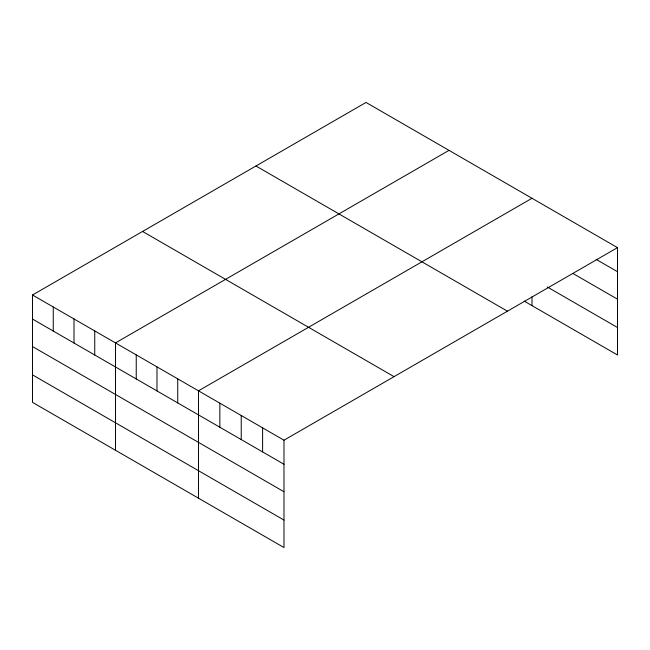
<?xml version="1.0" encoding="UTF-8"?>
<svg xmlns="http://www.w3.org/2000/svg" width="650" height="650" viewBox="0 0 650 650"><rect width="100%" height="100%" fill="white"/><g stroke="black" fill="none" stroke-linecap="round" stroke-linejoin="round"><path stroke-width="0.97" d="M617.5 247.642L366.015 102.448L32.5 295.002L32.5 402.358L283.985 547.552L283.985 440.196L617.5 247.642L617.5 354.998L524.217 301.137M449.004 150.361L115.489 342.916L115.489 450.271M531.992 198.274L198.477 390.829L198.477 498.184M596.123 259.358L617.5 271.7M573.04 273.52L617.5 299.187M547.389 287.032L617.5 327.511M255.954 165.994L507.439 311.188M142.561 231.457L394.046 376.651M32.5 295.002L283.985 440.196M32.5 319.061L283.985 464.254M32.5 346.548L283.985 491.741M32.5 374.871L283.985 520.065M531.992 296.798L531.992 305.63M262.608 427.854L262.608 451.913M241.231 415.512L241.231 439.571M219.854 403.171L219.854 427.229M177.734 378.852L177.734 402.911M156.983 366.876L156.983 390.926M136.24 354.892L136.24 378.95M94.746 330.939L94.746 354.989M73.994 318.963L73.994 343.013M53.251 306.979L53.251 331.037"/></g></svg>
